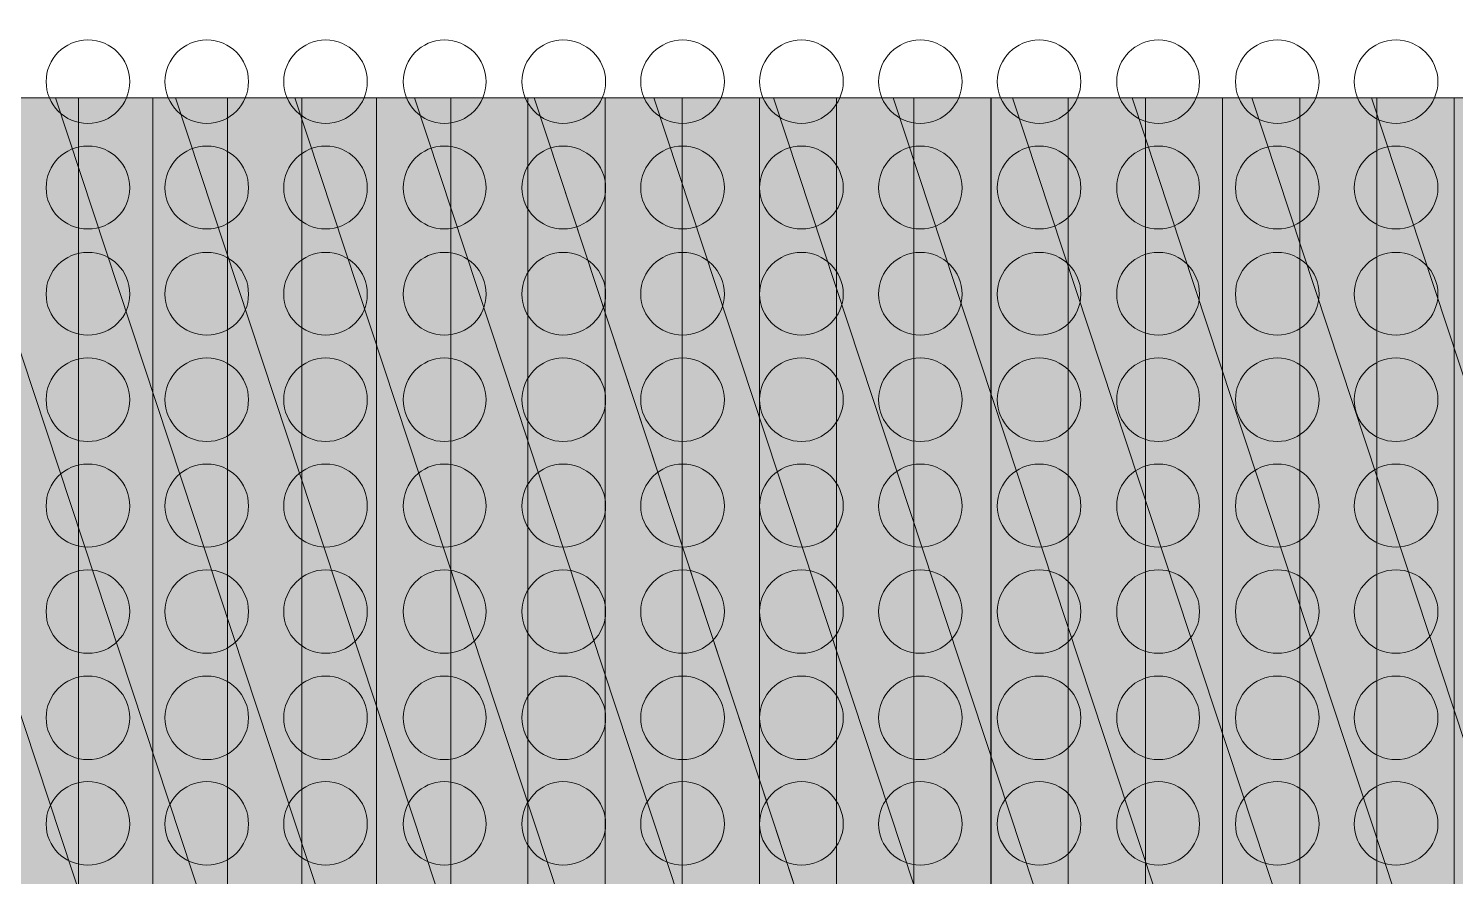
# Model space of a CAD drawing. Header units: inches. Extents: x 243 to 900, y -519 to -86.
# Drawn here: x 652.05 to 681.74, y -221.94 to -204.29 of the extents above; entities that cross this region are included whole.
import ezdxf

# ---------------------------------------------------------------- set-up
doc = ezdxf.new("R2010")
doc.units = ezdxf.units.IN
doc.header["$MEASUREMENT"] = 0
doc.layers.add('Layer 1', color=7, linetype='Continuous')

# ---------------------------------------------------------------- blocks, each defined once
blk = doc.blocks.new('block 3')
at = {"layer": 'Layer 1', "lineweight": 0}
blk.add_open_spline([(898.138, -484.267), (898.138, -494.991), (889.368, -503.763), (878.645, -503.763), (878.645, -503.763), (266.12, -503.763), (266.12, -503.763), (255.397, -503.763), (246.624, -494.991), (246.624, -484.267), (246.624, -484.267), (246.624, -108.507), (246.624, -108.507), (246.624, -97.783), (255.397, -89.011), (266.12, -89.011), (266.12, -89.011), (878.645, -89.011), (878.645, -89.011), (889.368, -89.011), (898.138, -97.783), (898.138, -108.507), (898.138, -108.507), (898.138, -484.267), (898.138, -484.267)], degree=3, knots=[0, 0, 0, 0, 1, 1, 1, 2, 2, 2, 3, 3, 3, 4, 4, 4, 5, 5, 5, 6, 6, 6, 7, 7, 7, 8, 8, 8, 8], dxfattribs=at)
blk = doc.blocks.new('block 2')
at = {"layer": 'Layer 1'}
blk.add_blockref('block 3', (0, 0), dxfattribs=at)
blk = doc.blocks.new('block 178')
at = {"layer": 'Layer 1', "lineweight": 0}
for points in [[(654.155, -205.392), (654.155, -205.868), (653.775, -206.263), (653.286, -206.263), (652.796, -206.263), (652.416, -205.868), (652.416, -205.392), (652.416, -204.921), (652.796, -204.525), (653.286, -204.525), (653.775, -204.525), (654.155, -204.921), (654.155, -205.392)], [(656.627, -205.392), (656.627, -205.868), (656.247, -206.263), (655.758, -206.263), (655.282, -206.263), (654.888, -205.868), (654.888, -205.392), (654.888, -204.921), (655.282, -204.525), (655.758, -204.525), (656.247, -204.525), (656.627, -204.921), (656.627, -205.392)], [(659.099, -205.392), (659.099, -205.868), (658.719, -206.263), (658.23, -206.263), (657.759, -206.263), (657.36, -205.868), (657.36, -205.392), (657.36, -204.921), (657.759, -204.525), (658.23, -204.525), (658.719, -204.525), (659.099, -204.921), (659.099, -205.392)], [(661.569, -205.392), (661.569, -205.868), (661.193, -206.263), (660.701, -206.263), (660.226, -206.263), (659.848, -205.868), (659.848, -205.392), (659.848, -204.921), (660.226, -204.525), (660.701, -204.525), (661.193, -204.525), (661.569, -204.921), (661.569, -205.392)], [(664.059, -205.392), (664.059, -205.868), (663.66, -206.263), (663.171, -206.263), (662.703, -206.263), (662.317, -205.868), (662.317, -205.392), (662.317, -204.921), (662.703, -204.525), (663.171, -204.525), (663.66, -204.525), (664.059, -204.921), (664.059, -205.392)], [(666.529, -205.392), (666.529, -205.868), (666.135, -206.263), (665.659, -206.263), (665.188, -206.263), (664.789, -205.868), (664.789, -205.392), (664.789, -204.921), (665.188, -204.525), (665.659, -204.525), (666.135, -204.525), (666.529, -204.921), (666.529, -205.392)], [(669.003, -205.392), (669.003, -205.868), (668.604, -206.263), (668.134, -206.263), (667.66, -206.263), (667.261, -205.868), (667.261, -205.392), (667.261, -204.921), (667.66, -204.525), (668.134, -204.525), (668.604, -204.525), (669.003, -204.921), (669.003, -205.392)], [(671.475, -205.392), (671.475, -205.868), (671.092, -206.263), (670.603, -206.263), (670.132, -206.263), (669.736, -205.868), (669.736, -205.392), (669.736, -204.921), (670.132, -204.525), (670.603, -204.525), (671.092, -204.525), (671.475, -204.921), (671.475, -205.392)], [(673.947, -205.392), (673.947, -205.868), (673.567, -206.263), (673.077, -206.263), (672.604, -206.263), (672.207, -205.868), (672.207, -205.392), (672.207, -204.921), (672.604, -204.525), (673.077, -204.525), (673.567, -204.525), (673.947, -204.921), (673.947, -205.392)], [(676.417, -205.392), (676.417, -205.868), (676.036, -206.263), (675.563, -206.263), (675.073, -206.263), (674.693, -205.868), (674.693, -205.392), (674.693, -204.921), (675.073, -204.525), (675.563, -204.525), (676.036, -204.525), (676.417, -204.921), (676.417, -205.392)], [(678.907, -205.392), (678.907, -205.868), (678.511, -206.263), (678.037, -206.263), (677.548, -206.263), (677.165, -205.868), (677.165, -205.392), (677.165, -204.921), (677.548, -204.525), (678.037, -204.525), (678.511, -204.525), (678.907, -204.921), (678.907, -205.392)], [(681.377, -205.392), (681.377, -205.868), (680.983, -206.263), (680.507, -206.263), (680.017, -206.263), (679.637, -205.868), (679.637, -205.392), (679.637, -204.921), (680.017, -204.525), (680.507, -204.525), (680.983, -204.525), (681.377, -204.921), (681.377, -205.392)]]:
    blk.add_open_spline(points, degree=3, knots=[0, 0, 0, 0, 1, 1, 1, 2, 2, 2, 3, 3, 3, 4, 4, 4, 4], dxfattribs=at)
blk = doc.blocks.new('block 179')
at = {"layer": 'Layer 1', "lineweight": 0}
for points in [[(654.155, -207.606), (654.155, -208.078), (653.775, -208.459), (653.286, -208.459), (652.796, -208.459), (652.416, -208.078), (652.416, -207.606), (652.416, -207.117), (652.796, -206.734), (653.286, -206.734), (653.775, -206.734), (654.155, -207.117), (654.155, -207.606)], [(656.627, -207.606), (656.627, -208.078), (656.247, -208.459), (655.758, -208.459), (655.282, -208.459), (654.888, -208.078), (654.888, -207.606), (654.888, -207.117), (655.282, -206.734), (655.758, -206.734), (656.247, -206.734), (656.627, -207.117), (656.627, -207.606)], [(659.099, -207.606), (659.099, -208.078), (658.719, -208.459), (658.23, -208.459), (657.759, -208.459), (657.36, -208.078), (657.36, -207.606), (657.36, -207.117), (657.759, -206.734), (658.23, -206.734), (658.719, -206.734), (659.099, -207.117), (659.099, -207.606)], [(661.569, -207.606), (661.569, -208.078), (661.193, -208.459), (660.701, -208.459), (660.226, -208.459), (659.848, -208.078), (659.848, -207.606), (659.848, -207.117), (660.226, -206.734), (660.701, -206.734), (661.193, -206.734), (661.569, -207.117), (661.569, -207.606)], [(664.059, -207.606), (664.059, -208.078), (663.66, -208.459), (663.171, -208.459), (662.703, -208.459), (662.317, -208.078), (662.317, -207.606), (662.317, -207.117), (662.703, -206.734), (663.171, -206.734), (663.66, -206.734), (664.059, -207.117), (664.059, -207.606)], [(666.529, -207.606), (666.529, -208.078), (666.135, -208.459), (665.659, -208.459), (665.188, -208.459), (664.789, -208.078), (664.789, -207.606), (664.789, -207.117), (665.188, -206.734), (665.659, -206.734), (666.135, -206.734), (666.529, -207.117), (666.529, -207.606)], [(669.003, -207.606), (669.003, -208.078), (668.604, -208.459), (668.134, -208.459), (667.66, -208.459), (667.261, -208.078), (667.261, -207.606), (667.261, -207.117), (667.66, -206.734), (668.134, -206.734), (668.604, -206.734), (669.003, -207.117), (669.003, -207.606)], [(671.475, -207.606), (671.475, -208.078), (671.092, -208.459), (670.603, -208.459), (670.132, -208.459), (669.736, -208.078), (669.736, -207.606), (669.736, -207.117), (670.132, -206.734), (670.603, -206.734), (671.092, -206.734), (671.475, -207.117), (671.475, -207.606)], [(673.947, -207.606), (673.947, -208.078), (673.567, -208.459), (673.077, -208.459), (672.604, -208.459), (672.207, -208.078), (672.207, -207.606), (672.207, -207.117), (672.604, -206.734), (673.077, -206.734), (673.567, -206.734), (673.947, -207.117), (673.947, -207.606)], [(676.417, -207.606), (676.417, -208.078), (676.036, -208.459), (675.563, -208.459), (675.073, -208.459), (674.693, -208.078), (674.693, -207.606), (674.693, -207.117), (675.073, -206.734), (675.563, -206.734), (676.036, -206.734), (676.417, -207.117), (676.417, -207.606)], [(678.907, -207.606), (678.907, -208.078), (678.511, -208.459), (678.037, -208.459), (677.548, -208.459), (677.165, -208.078), (677.165, -207.606), (677.165, -207.117), (677.548, -206.734), (678.037, -206.734), (678.511, -206.734), (678.907, -207.117), (678.907, -207.606)], [(681.377, -207.606), (681.377, -208.078), (680.983, -208.459), (680.507, -208.459), (680.017, -208.459), (679.637, -208.078), (679.637, -207.606), (679.637, -207.117), (680.017, -206.734), (680.507, -206.734), (680.983, -206.734), (681.377, -207.117), (681.377, -207.606)]]:
    blk.add_open_spline(points, degree=3, knots=[0, 0, 0, 0, 1, 1, 1, 2, 2, 2, 3, 3, 3, 4, 4, 4, 4], dxfattribs=at)
blk = doc.blocks.new('block 180')
at = {"layer": 'Layer 1', "lineweight": 0}
for points in [[(654.155, -209.817), (654.155, -210.291), (653.775, -210.671), (653.286, -210.671), (652.796, -210.671), (652.416, -210.291), (652.416, -209.817), (652.416, -209.327), (652.796, -208.948), (653.286, -208.948), (653.775, -208.948), (654.155, -209.327), (654.155, -209.817)], [(656.627, -209.817), (656.627, -210.291), (656.247, -210.671), (655.758, -210.671), (655.282, -210.671), (654.888, -210.291), (654.888, -209.817), (654.888, -209.327), (655.282, -208.948), (655.758, -208.948), (656.247, -208.948), (656.627, -209.327), (656.627, -209.817)], [(659.099, -209.817), (659.099, -210.291), (658.719, -210.671), (658.23, -210.671), (657.759, -210.671), (657.36, -210.291), (657.36, -209.817), (657.36, -209.327), (657.759, -208.948), (658.23, -208.948), (658.719, -208.948), (659.099, -209.327), (659.099, -209.817)], [(661.569, -209.817), (661.569, -210.291), (661.193, -210.671), (660.701, -210.671), (660.226, -210.671), (659.848, -210.291), (659.848, -209.817), (659.848, -209.327), (660.226, -208.948), (660.701, -208.948), (661.193, -208.948), (661.569, -209.327), (661.569, -209.817)], [(664.059, -209.817), (664.059, -210.291), (663.66, -210.671), (663.171, -210.671), (662.703, -210.671), (662.317, -210.291), (662.317, -209.817), (662.317, -209.327), (662.703, -208.948), (663.171, -208.948), (663.66, -208.948), (664.059, -209.327), (664.059, -209.817)], [(666.529, -209.817), (666.529, -210.291), (666.135, -210.671), (665.659, -210.671), (665.188, -210.671), (664.789, -210.291), (664.789, -209.817), (664.789, -209.327), (665.188, -208.948), (665.659, -208.948), (666.135, -208.948), (666.529, -209.327), (666.529, -209.817)], [(669.003, -209.817), (669.003, -210.291), (668.604, -210.671), (668.134, -210.671), (667.66, -210.671), (667.261, -210.291), (667.261, -209.817), (667.261, -209.327), (667.66, -208.948), (668.134, -208.948), (668.604, -208.948), (669.003, -209.327), (669.003, -209.817)], [(671.475, -209.817), (671.475, -210.291), (671.092, -210.671), (670.603, -210.671), (670.132, -210.671), (669.736, -210.291), (669.736, -209.817), (669.736, -209.327), (670.132, -208.948), (670.603, -208.948), (671.092, -208.948), (671.475, -209.327), (671.475, -209.817)], [(673.947, -209.817), (673.947, -210.291), (673.567, -210.671), (673.077, -210.671), (672.604, -210.671), (672.207, -210.291), (672.207, -209.817), (672.207, -209.327), (672.604, -208.948), (673.077, -208.948), (673.567, -208.948), (673.947, -209.327), (673.947, -209.817)], [(676.417, -209.817), (676.417, -210.291), (676.036, -210.671), (675.563, -210.671), (675.073, -210.671), (674.693, -210.291), (674.693, -209.817), (674.693, -209.327), (675.073, -208.948), (675.563, -208.948), (676.036, -208.948), (676.417, -209.327), (676.417, -209.817)], [(678.907, -209.817), (678.907, -210.291), (678.511, -210.671), (678.037, -210.671), (677.548, -210.671), (677.165, -210.291), (677.165, -209.817), (677.165, -209.327), (677.548, -208.948), (678.037, -208.948), (678.511, -208.948), (678.907, -209.327), (678.907, -209.817)], [(681.377, -209.817), (681.377, -210.291), (680.983, -210.671), (680.507, -210.671), (680.017, -210.671), (679.637, -210.291), (679.637, -209.817), (679.637, -209.327), (680.017, -208.948), (680.507, -208.948), (680.983, -208.948), (681.377, -209.327), (681.377, -209.817)]]:
    blk.add_open_spline(points, degree=3, knots=[0, 0, 0, 0, 1, 1, 1, 2, 2, 2, 3, 3, 3, 4, 4, 4, 4], dxfattribs=at)
blk = doc.blocks.new('block 181')
at = {"layer": 'Layer 1', "lineweight": 0}
for points in [[(654.155, -212.014), (654.155, -212.49), (653.775, -212.886), (653.286, -212.886), (652.796, -212.886), (652.416, -212.49), (652.416, -212.014), (652.416, -211.543), (652.796, -211.145), (653.286, -211.145), (653.775, -211.145), (654.155, -211.543), (654.155, -212.014)], [(656.627, -212.014), (656.627, -212.49), (656.247, -212.886), (655.758, -212.886), (655.282, -212.886), (654.888, -212.49), (654.888, -212.014), (654.888, -211.543), (655.282, -211.145), (655.758, -211.145), (656.247, -211.145), (656.627, -211.543), (656.627, -212.014)], [(659.099, -212.014), (659.099, -212.49), (658.719, -212.886), (658.23, -212.886), (657.759, -212.886), (657.36, -212.49), (657.36, -212.014), (657.36, -211.543), (657.759, -211.145), (658.23, -211.145), (658.719, -211.145), (659.099, -211.543), (659.099, -212.014)], [(661.569, -212.014), (661.569, -212.49), (661.193, -212.886), (660.701, -212.886), (660.226, -212.886), (659.848, -212.49), (659.848, -212.014), (659.848, -211.543), (660.226, -211.145), (660.701, -211.145), (661.193, -211.145), (661.569, -211.543), (661.569, -212.014)], [(664.059, -212.014), (664.059, -212.49), (663.66, -212.886), (663.171, -212.886), (662.703, -212.886), (662.317, -212.49), (662.317, -212.014), (662.317, -211.543), (662.703, -211.145), (663.171, -211.145), (663.66, -211.145), (664.059, -211.543), (664.059, -212.014)], [(666.529, -212.014), (666.529, -212.49), (666.135, -212.886), (665.659, -212.886), (665.188, -212.886), (664.789, -212.49), (664.789, -212.014), (664.789, -211.543), (665.188, -211.145), (665.659, -211.145), (666.135, -211.145), (666.529, -211.543), (666.529, -212.014)], [(669.003, -212.014), (669.003, -212.49), (668.604, -212.886), (668.134, -212.886), (667.66, -212.886), (667.261, -212.49), (667.261, -212.014), (667.261, -211.543), (667.66, -211.145), (668.134, -211.145), (668.604, -211.145), (669.003, -211.543), (669.003, -212.014)], [(671.475, -212.014), (671.475, -212.49), (671.092, -212.886), (670.603, -212.886), (670.132, -212.886), (669.736, -212.49), (669.736, -212.014), (669.736, -211.543), (670.132, -211.145), (670.603, -211.145), (671.092, -211.145), (671.475, -211.543), (671.475, -212.014)], [(673.947, -212.014), (673.947, -212.49), (673.567, -212.886), (673.077, -212.886), (672.604, -212.886), (672.207, -212.49), (672.207, -212.014), (672.207, -211.543), (672.604, -211.145), (673.077, -211.145), (673.567, -211.145), (673.947, -211.543), (673.947, -212.014)], [(676.417, -212.014), (676.417, -212.49), (676.036, -212.886), (675.563, -212.886), (675.073, -212.886), (674.693, -212.49), (674.693, -212.014), (674.693, -211.543), (675.073, -211.145), (675.563, -211.145), (676.036, -211.145), (676.417, -211.543), (676.417, -212.014)], [(678.907, -212.014), (678.907, -212.49), (678.511, -212.886), (678.037, -212.886), (677.548, -212.886), (677.165, -212.49), (677.165, -212.014), (677.165, -211.543), (677.548, -211.145), (678.037, -211.145), (678.511, -211.145), (678.907, -211.543), (678.907, -212.014)], [(681.377, -212.014), (681.377, -212.49), (680.983, -212.886), (680.507, -212.886), (680.017, -212.886), (679.637, -212.49), (679.637, -212.014), (679.637, -211.543), (680.017, -211.145), (680.507, -211.145), (680.983, -211.145), (681.377, -211.543), (681.377, -212.014)]]:
    blk.add_open_spline(points, degree=3, knots=[0, 0, 0, 0, 1, 1, 1, 2, 2, 2, 3, 3, 3, 4, 4, 4, 4], dxfattribs=at)
blk = doc.blocks.new('block 182')
at = {"layer": 'Layer 1', "lineweight": 0}
for points in [[(654.155, -214.229), (654.155, -214.699), (653.775, -215.083), (653.286, -215.083), (652.796, -215.083), (652.416, -214.699), (652.416, -214.229), (652.416, -213.74), (652.796, -213.355), (653.286, -213.355), (653.775, -213.355), (654.155, -213.74), (654.155, -214.229)], [(656.627, -214.229), (656.627, -214.699), (656.247, -215.083), (655.758, -215.083), (655.282, -215.083), (654.888, -214.699), (654.888, -214.229), (654.888, -213.74), (655.282, -213.355), (655.758, -213.355), (656.247, -213.355), (656.627, -213.74), (656.627, -214.229)], [(659.099, -214.229), (659.099, -214.699), (658.719, -215.083), (658.23, -215.083), (657.759, -215.083), (657.36, -214.699), (657.36, -214.229), (657.36, -213.74), (657.759, -213.355), (658.23, -213.355), (658.719, -213.355), (659.099, -213.74), (659.099, -214.229)], [(661.569, -214.229), (661.569, -214.699), (661.193, -215.083), (660.701, -215.083), (660.226, -215.083), (659.848, -214.699), (659.848, -214.229), (659.848, -213.74), (660.226, -213.355), (660.701, -213.355), (661.193, -213.355), (661.569, -213.74), (661.569, -214.229)], [(664.059, -214.229), (664.059, -214.699), (663.66, -215.083), (663.171, -215.083), (662.703, -215.083), (662.317, -214.699), (662.317, -214.229), (662.317, -213.74), (662.703, -213.355), (663.171, -213.355), (663.66, -213.355), (664.059, -213.74), (664.059, -214.229)], [(666.529, -214.229), (666.529, -214.699), (666.135, -215.083), (665.659, -215.083), (665.188, -215.083), (664.789, -214.699), (664.789, -214.229), (664.789, -213.74), (665.188, -213.355), (665.659, -213.355), (666.135, -213.355), (666.529, -213.74), (666.529, -214.229)], [(669.003, -214.229), (669.003, -214.699), (668.604, -215.083), (668.134, -215.083), (667.66, -215.083), (667.261, -214.699), (667.261, -214.229), (667.261, -213.74), (667.66, -213.355), (668.134, -213.355), (668.604, -213.355), (669.003, -213.74), (669.003, -214.229)], [(671.475, -214.229), (671.475, -214.699), (671.092, -215.083), (670.603, -215.083), (670.132, -215.083), (669.736, -214.699), (669.736, -214.229), (669.736, -213.74), (670.132, -213.355), (670.603, -213.355), (671.092, -213.355), (671.475, -213.74), (671.475, -214.229)], [(673.947, -214.229), (673.947, -214.699), (673.567, -215.083), (673.077, -215.083), (672.604, -215.083), (672.207, -214.699), (672.207, -214.229), (672.207, -213.74), (672.604, -213.355), (673.077, -213.355), (673.567, -213.355), (673.947, -213.74), (673.947, -214.229)], [(676.417, -214.229), (676.417, -214.699), (676.036, -215.083), (675.563, -215.083), (675.073, -215.083), (674.693, -214.699), (674.693, -214.229), (674.693, -213.74), (675.073, -213.355), (675.563, -213.355), (676.036, -213.355), (676.417, -213.74), (676.417, -214.229)], [(678.907, -214.229), (678.907, -214.699), (678.511, -215.083), (678.037, -215.083), (677.548, -215.083), (677.165, -214.699), (677.165, -214.229), (677.165, -213.74), (677.548, -213.355), (678.037, -213.355), (678.511, -213.355), (678.907, -213.74), (678.907, -214.229)], [(681.377, -214.229), (681.377, -214.699), (680.983, -215.083), (680.507, -215.083), (680.017, -215.083), (679.637, -214.699), (679.637, -214.229), (679.637, -213.74), (680.017, -213.355), (680.507, -213.355), (680.983, -213.355), (681.377, -213.74), (681.377, -214.229)]]:
    blk.add_open_spline(points, degree=3, knots=[0, 0, 0, 0, 1, 1, 1, 2, 2, 2, 3, 3, 3, 4, 4, 4, 4], dxfattribs=at)
blk = doc.blocks.new('block 183')
at = {"layer": 'Layer 1', "lineweight": 0}
for points in [[(654.155, -216.425), (654.155, -216.914), (653.775, -217.295), (653.286, -217.295), (652.796, -217.295), (652.416, -216.914), (652.416, -216.425), (652.416, -215.952), (652.796, -215.556), (653.286, -215.556), (653.775, -215.556), (654.155, -215.952), (654.155, -216.425)], [(656.627, -216.425), (656.627, -216.914), (656.247, -217.295), (655.758, -217.295), (655.282, -217.295), (654.888, -216.914), (654.888, -216.425), (654.888, -215.952), (655.282, -215.556), (655.758, -215.556), (656.247, -215.556), (656.627, -215.952), (656.627, -216.425)], [(659.099, -216.425), (659.099, -216.914), (658.719, -217.295), (658.23, -217.295), (657.759, -217.295), (657.36, -216.914), (657.36, -216.425), (657.36, -215.952), (657.759, -215.556), (658.23, -215.556), (658.719, -215.556), (659.099, -215.952), (659.099, -216.425)], [(661.569, -216.425), (661.569, -216.914), (661.193, -217.295), (660.701, -217.295), (660.226, -217.295), (659.848, -216.914), (659.848, -216.425), (659.848, -215.952), (660.226, -215.556), (660.701, -215.556), (661.193, -215.556), (661.569, -215.952), (661.569, -216.425)], [(664.059, -216.425), (664.059, -216.914), (663.66, -217.295), (663.171, -217.295), (662.703, -217.295), (662.317, -216.914), (662.317, -216.425), (662.317, -215.952), (662.703, -215.556), (663.171, -215.556), (663.66, -215.556), (664.059, -215.952), (664.059, -216.425)], [(666.529, -216.425), (666.529, -216.914), (666.135, -217.295), (665.659, -217.295), (665.188, -217.295), (664.789, -216.914), (664.789, -216.425), (664.789, -215.952), (665.188, -215.556), (665.659, -215.556), (666.135, -215.556), (666.529, -215.952), (666.529, -216.425)], [(669.003, -216.425), (669.003, -216.914), (668.604, -217.295), (668.134, -217.295), (667.66, -217.295), (667.261, -216.914), (667.261, -216.425), (667.261, -215.952), (667.66, -215.556), (668.134, -215.556), (668.604, -215.556), (669.003, -215.952), (669.003, -216.425)], [(671.475, -216.425), (671.475, -216.914), (671.092, -217.295), (670.603, -217.295), (670.132, -217.295), (669.736, -216.914), (669.736, -216.425), (669.736, -215.952), (670.132, -215.556), (670.603, -215.556), (671.092, -215.556), (671.475, -215.952), (671.475, -216.425)], [(673.947, -216.425), (673.947, -216.914), (673.567, -217.295), (673.077, -217.295), (672.604, -217.295), (672.207, -216.914), (672.207, -216.425), (672.207, -215.952), (672.604, -215.556), (673.077, -215.556), (673.567, -215.556), (673.947, -215.952), (673.947, -216.425)], [(676.417, -216.425), (676.417, -216.914), (676.036, -217.295), (675.563, -217.295), (675.073, -217.295), (674.693, -216.914), (674.693, -216.425), (674.693, -215.952), (675.073, -215.556), (675.563, -215.556), (676.036, -215.556), (676.417, -215.952), (676.417, -216.425)], [(678.907, -216.425), (678.907, -216.914), (678.511, -217.295), (678.037, -217.295), (677.548, -217.295), (677.165, -216.914), (677.165, -216.425), (677.165, -215.952), (677.548, -215.556), (678.037, -215.556), (678.511, -215.556), (678.907, -215.952), (678.907, -216.425)], [(681.377, -216.425), (681.377, -216.914), (680.983, -217.295), (680.507, -217.295), (680.017, -217.295), (679.637, -216.914), (679.637, -216.425), (679.637, -215.952), (680.017, -215.556), (680.507, -215.556), (680.983, -215.556), (681.377, -215.952), (681.377, -216.425)]]:
    blk.add_open_spline(points, degree=3, knots=[0, 0, 0, 0, 1, 1, 1, 2, 2, 2, 3, 3, 3, 4, 4, 4, 4], dxfattribs=at)
blk = doc.blocks.new('block 184')
at = {"layer": 'Layer 1', "lineweight": 0}
for points in [[(654.155, -218.637), (654.155, -219.111), (653.775, -219.509), (653.286, -219.509), (652.796, -219.509), (652.416, -219.111), (652.416, -218.637), (652.416, -218.166), (652.796, -217.768), (653.286, -217.768), (653.775, -217.768), (654.155, -218.166), (654.155, -218.637)], [(656.627, -218.637), (656.627, -219.111), (656.247, -219.509), (655.758, -219.509), (655.282, -219.509), (654.888, -219.111), (654.888, -218.637), (654.888, -218.166), (655.282, -217.768), (655.758, -217.768), (656.247, -217.768), (656.627, -218.166), (656.627, -218.637)], [(659.099, -218.637), (659.099, -219.111), (658.719, -219.509), (658.23, -219.509), (657.759, -219.509), (657.36, -219.111), (657.36, -218.637), (657.36, -218.166), (657.759, -217.768), (658.23, -217.768), (658.719, -217.768), (659.099, -218.166), (659.099, -218.637)], [(661.569, -218.637), (661.569, -219.111), (661.193, -219.509), (660.701, -219.509), (660.226, -219.509), (659.848, -219.111), (659.848, -218.637), (659.848, -218.166), (660.226, -217.768), (660.701, -217.768), (661.193, -217.768), (661.569, -218.166), (661.569, -218.637)], [(664.059, -218.637), (664.059, -219.111), (663.66, -219.509), (663.171, -219.509), (662.703, -219.509), (662.317, -219.111), (662.317, -218.637), (662.317, -218.166), (662.703, -217.768), (663.171, -217.768), (663.66, -217.768), (664.059, -218.166), (664.059, -218.637)], [(666.529, -218.637), (666.529, -219.111), (666.135, -219.509), (665.659, -219.509), (665.188, -219.509), (664.789, -219.111), (664.789, -218.637), (664.789, -218.166), (665.188, -217.768), (665.659, -217.768), (666.135, -217.768), (666.529, -218.166), (666.529, -218.637)], [(669.003, -218.637), (669.003, -219.111), (668.604, -219.509), (668.134, -219.509), (667.66, -219.509), (667.261, -219.111), (667.261, -218.637), (667.261, -218.166), (667.66, -217.768), (668.134, -217.768), (668.604, -217.768), (669.003, -218.166), (669.003, -218.637)], [(671.475, -218.637), (671.475, -219.111), (671.092, -219.509), (670.603, -219.509), (670.132, -219.509), (669.736, -219.111), (669.736, -218.637), (669.736, -218.166), (670.132, -217.768), (670.603, -217.768), (671.092, -217.768), (671.475, -218.166), (671.475, -218.637)], [(673.947, -218.637), (673.947, -219.111), (673.567, -219.509), (673.077, -219.509), (672.604, -219.509), (672.207, -219.111), (672.207, -218.637), (672.207, -218.166), (672.604, -217.768), (673.077, -217.768), (673.567, -217.768), (673.947, -218.166), (673.947, -218.637)], [(676.417, -218.637), (676.417, -219.111), (676.036, -219.509), (675.563, -219.509), (675.073, -219.509), (674.693, -219.111), (674.693, -218.637), (674.693, -218.166), (675.073, -217.768), (675.563, -217.768), (676.036, -217.768), (676.417, -218.166), (676.417, -218.637)], [(678.907, -218.637), (678.907, -219.111), (678.511, -219.509), (678.037, -219.509), (677.548, -219.509), (677.165, -219.111), (677.165, -218.637), (677.165, -218.166), (677.548, -217.768), (678.037, -217.768), (678.511, -217.768), (678.907, -218.166), (678.907, -218.637)], [(681.377, -218.637), (681.377, -219.111), (680.983, -219.509), (680.507, -219.509), (680.017, -219.509), (679.637, -219.111), (679.637, -218.637), (679.637, -218.166), (680.017, -217.768), (680.507, -217.768), (680.983, -217.768), (681.377, -218.166), (681.377, -218.637)]]:
    blk.add_open_spline(points, degree=3, knots=[0, 0, 0, 0, 1, 1, 1, 2, 2, 2, 3, 3, 3, 4, 4, 4, 4], dxfattribs=at)
blk = doc.blocks.new('block 185')
at = {"layer": 'Layer 1', "lineweight": 0}
for points in [[(654.155, -220.851), (654.155, -221.32), (653.775, -221.705), (653.286, -221.705), (652.796, -221.705), (652.416, -221.32), (652.416, -220.851), (652.416, -220.363), (652.796, -219.965), (653.286, -219.965), (653.775, -219.965), (654.155, -220.363), (654.155, -220.851)], [(656.627, -220.851), (656.627, -221.32), (656.247, -221.705), (655.758, -221.705), (655.282, -221.705), (654.888, -221.32), (654.888, -220.851), (654.888, -220.363), (655.282, -219.965), (655.758, -219.965), (656.247, -219.965), (656.627, -220.363), (656.627, -220.851)], [(659.099, -220.851), (659.099, -221.32), (658.719, -221.705), (658.23, -221.705), (657.759, -221.705), (657.36, -221.32), (657.36, -220.851), (657.36, -220.363), (657.759, -219.965), (658.23, -219.965), (658.719, -219.965), (659.099, -220.363), (659.099, -220.851)], [(661.569, -220.851), (661.569, -221.32), (661.193, -221.705), (660.701, -221.705), (660.226, -221.705), (659.848, -221.32), (659.848, -220.851), (659.848, -220.363), (660.226, -219.965), (660.701, -219.965), (661.193, -219.965), (661.569, -220.363), (661.569, -220.851)], [(664.059, -220.851), (664.059, -221.32), (663.66, -221.705), (663.171, -221.705), (662.703, -221.705), (662.317, -221.32), (662.317, -220.851), (662.317, -220.363), (662.703, -219.965), (663.171, -219.965), (663.66, -219.965), (664.059, -220.363), (664.059, -220.851)], [(666.529, -220.851), (666.529, -221.32), (666.135, -221.705), (665.659, -221.705), (665.188, -221.705), (664.789, -221.32), (664.789, -220.851), (664.789, -220.363), (665.188, -219.965), (665.659, -219.965), (666.135, -219.965), (666.529, -220.363), (666.529, -220.851)], [(669.003, -220.851), (669.003, -221.32), (668.604, -221.705), (668.134, -221.705), (667.66, -221.705), (667.261, -221.32), (667.261, -220.851), (667.261, -220.363), (667.66, -219.965), (668.134, -219.965), (668.604, -219.965), (669.003, -220.363), (669.003, -220.851)], [(671.475, -220.851), (671.475, -221.32), (671.092, -221.705), (670.603, -221.705), (670.132, -221.705), (669.736, -221.32), (669.736, -220.851), (669.736, -220.363), (670.132, -219.965), (670.603, -219.965), (671.092, -219.965), (671.475, -220.363), (671.475, -220.851)], [(673.947, -220.851), (673.947, -221.32), (673.567, -221.705), (673.077, -221.705), (672.604, -221.705), (672.207, -221.32), (672.207, -220.851), (672.207, -220.363), (672.604, -219.965), (673.077, -219.965), (673.567, -219.965), (673.947, -220.363), (673.947, -220.851)], [(676.417, -220.851), (676.417, -221.32), (676.036, -221.705), (675.563, -221.705), (675.073, -221.705), (674.693, -221.32), (674.693, -220.851), (674.693, -220.363), (675.073, -219.965), (675.563, -219.965), (676.036, -219.965), (676.417, -220.363), (676.417, -220.851)], [(678.907, -220.851), (678.907, -221.32), (678.511, -221.705), (678.037, -221.705), (677.548, -221.705), (677.165, -221.32), (677.165, -220.851), (677.165, -220.363), (677.548, -219.965), (678.037, -219.965), (678.511, -219.965), (678.907, -220.363), (678.907, -220.851)], [(681.377, -220.851), (681.377, -221.32), (680.983, -221.705), (680.507, -221.705), (680.017, -221.705), (679.637, -221.32), (679.637, -220.851), (679.637, -220.363), (680.017, -219.965), (680.507, -219.965), (680.983, -219.965), (681.377, -220.363), (681.377, -220.851)]]:
    blk.add_open_spline(points, degree=3, knots=[0, 0, 0, 0, 1, 1, 1, 2, 2, 2, 3, 3, 3, 4, 4, 4, 4], dxfattribs=at)
blk = doc.blocks.new('block 150')
at = {"layer": 'Layer 1'}
for name in ['block 178', 'block 179', 'block 180', 'block 181', 'block 182', 'block 183', 'block 184', 'block 185']:
    blk.add_blockref(name, (0, 0), dxfattribs=at)
blk = doc.blocks.new('block 149')
at = {"layer": 'Layer 1'}
blk.add_blockref('block 150', (0, 0), dxfattribs=at)
blk = doc.blocks.new('block 4')
at = {"layer": 'Layer 1'}
blk.add_blockref('block 149', (0, 0), dxfattribs=at)
blk = doc.blocks.new('block 291')
at = {"layer": 'Layer 1', "true_color": 0x1688c9}
h = blk.add_hatch(color=142, dxfattribs=at)
h.dxf.hatch_style = 2
h.paths.add_polyline_path([(647.638, -205.731), (695.661, -351.157), (693.078, -351.157), (645.055, -205.731)])
h = blk.add_hatch(color=142, dxfattribs=at)
h.dxf.hatch_style = 2
h.paths.add_polyline_path([(650.126, -205.731), (698.149, -351.157), (695.661, -351.157), (647.636, -205.731)])
h = blk.add_hatch(color=142, dxfattribs=at)
h.dxf.hatch_style = 2
h.paths.add_polyline_path([(652.614, -205.731), (700.64, -351.157), (698.149, -351.157), (650.126, -205.731)])
at = {"layer": 'Layer 1', "true_color": 0x1386c8}
h = blk.add_hatch(color=142, dxfattribs=at)
h.dxf.hatch_style = 2
h.paths.add_polyline_path([(655.105, -205.731), (703.127, -351.157), (700.64, -351.157), (652.614, -205.731)])
at = {"layer": 'Layer 1', "true_color": 0x1585c7}
h = blk.add_hatch(color=142, dxfattribs=at)
h.dxf.hatch_style = 2
h.paths.add_polyline_path([(657.592, -205.731), (705.618, -351.157), (703.127, -351.157), (655.105, -205.731)])
at = {"layer": 'Layer 1', "true_color": 0x1484c7}
h = blk.add_hatch(color=142, dxfattribs=at)
h.dxf.hatch_style = 2
h.paths.add_polyline_path([(660.083, -205.731), (708.106, -351.157), (705.618, -351.157), (657.592, -205.731)])
at = {"layer": 'Layer 1', "true_color": 0x1483c6}
h = blk.add_hatch(color=142, dxfattribs=at)
h.dxf.hatch_style = 2
h.paths.add_polyline_path([(662.574, -205.731), (710.596, -351.157), (708.106, -351.157), (660.083, -205.731)])
at = {"layer": 'Layer 1', "true_color": 0x1782c5}
h = blk.add_hatch(color=142, dxfattribs=at)
h.dxf.hatch_style = 2
h.paths.add_polyline_path([(665.061, -205.731), (713.084, -351.157), (710.594, -351.157), (662.571, -205.731)])
at = {"layer": 'Layer 1', "true_color": 0x1483c6}
h = blk.add_hatch(color=142, dxfattribs=at)
h.dxf.hatch_style = 2
h.paths.add_polyline_path([(667.552, -205.731), (715.575, -351.157), (713.084, -351.157), (665.061, -205.731)])
at = {"layer": 'Layer 1', "true_color": 0x1281c4}
h = blk.add_hatch(color=142, dxfattribs=at)
h.dxf.hatch_style = 2
h.paths.add_polyline_path([(670.04, -205.731), (718.062, -351.157), (715.575, -351.157), (667.552, -205.731)])
at = {"layer": 'Layer 1', "true_color": 0x1380c3}
h = blk.add_hatch(color=142, dxfattribs=at)
h.dxf.hatch_style = 2
h.paths.add_polyline_path([(672.527, -205.731), (720.503, -351.006), (720.048, -351.157), (718.062, -351.157), (670.04, -205.731)])
at = {"layer": 'Layer 1', "true_color": 0x1580c2}
h = blk.add_hatch(color=142, dxfattribs=at)
h.dxf.hatch_style = 2
h.paths.add_polyline_path([(675.018, -205.731), (722.747, -350.263), (720.503, -351.006), (672.527, -205.731)])
at = {"layer": 'Layer 1', "true_color": 0x187fc2}
h = blk.add_hatch(color=152, dxfattribs=at)
h.dxf.hatch_style = 2
h.paths.add_polyline_path([(677.506, -205.731), (724.992, -349.523), (722.747, -350.263), (675.018, -205.731)])
at = {"layer": 'Layer 1', "true_color": 0x177dc1}
h = blk.add_hatch(color=152, dxfattribs=at)
h.dxf.hatch_style = 2
h.paths.add_polyline_path([(679.996, -205.731), (727.237, -348.784), (724.992, -349.523), (677.506, -205.731)])
at = {"layer": 'Layer 1', "true_color": 0x127cc0}
h = blk.add_hatch(color=152, dxfattribs=at)
h.dxf.hatch_style = 2
h.paths.add_polyline_path([(682.487, -205.731), (729.479, -348.041), (727.237, -348.784), (679.996, -205.731)])
at = {"layer": 'Layer 1', "lineweight": 0}
for points in [[(647.638, -205.731), (695.661, -351.157), (693.078, -351.157), (645.055, -205.731), (647.638, -205.731)], [(650.126, -205.731), (698.149, -351.157), (695.661, -351.157), (647.636, -205.731), (650.126, -205.731)], [(652.614, -205.731), (700.64, -351.157), (698.149, -351.157), (650.126, -205.731), (652.614, -205.731)], [(655.105, -205.731), (703.127, -351.157), (700.64, -351.157), (652.614, -205.731), (655.105, -205.731)], [(657.592, -205.731), (705.618, -351.157), (703.127, -351.157), (655.105, -205.731), (657.592, -205.731)], [(660.083, -205.731), (708.106, -351.157), (705.618, -351.157), (657.592, -205.731), (660.083, -205.731)], [(662.574, -205.731), (710.596, -351.157), (708.106, -351.157), (660.083, -205.731), (662.574, -205.731)], [(665.061, -205.731), (713.084, -351.157), (710.594, -351.157), (662.571, -205.731), (665.061, -205.731)], [(667.552, -205.731), (715.575, -351.157), (713.084, -351.157), (665.061, -205.731), (667.552, -205.731)], [(670.04, -205.731), (718.062, -351.157), (715.575, -351.157), (667.552, -205.731), (670.04, -205.731)], [(672.527, -205.731), (720.503, -351.006), (720.048, -351.157), (718.062, -351.157), (670.04, -205.731), (672.527, -205.731)], [(675.018, -205.731), (722.747, -350.263), (720.503, -351.006), (672.527, -205.731), (675.018, -205.731)], [(677.506, -205.731), (724.992, -349.523), (722.747, -350.263), (675.018, -205.731), (677.506, -205.731)], [(679.996, -205.731), (727.237, -348.784), (724.992, -349.523), (677.506, -205.731), (679.996, -205.731)], [(682.487, -205.731), (729.479, -348.041), (727.237, -348.784), (679.996, -205.731), (682.487, -205.731)]]:
    blk.add_lwpolyline(points, dxfattribs=at)
blk.add_open_spline([(691.095, -319.02), (691.095, -319.02), (589.582, -319.02), (589.582, -319.02), (589.582, -319.02), (589.582, -351.156), (589.582, -351.156), (589.582, -351.156), (695.458, -351.156), (695.458, -351.156), (717.145, -351.156), (734.722, -333.577), (734.722, -311.891), (734.722, -311.891), (734.722, -302.64), (734.722, -302.64), (734.722, -293.508), (731.599, -285.112), (726.37, -278.443), (731.599, -271.777), (734.722, -263.378), (734.722, -254.249), (734.722, -254.249), (734.722, -244.998), (734.722, -244.998), (734.722, -223.309), (717.145, -205.731), (695.458, -205.731), (695.458, -205.731), (619.679, -205.731), (619.679, -205.731), (619.679, -205.731), (614.577, -205.731), (614.577, -205.731), (614.577, -205.731), (589.582, -205.731), (589.582, -205.731), (589.582, -205.731), (589.582, -312.591), (589.582, -312.591), (589.582, -312.591), (619.679, -312.591), (619.679, -312.591), (619.679, -312.591), (619.679, -237.403), (619.679, -237.403), (619.679, -237.403), (691.095, -237.403), (691.095, -237.403), (697.856, -237.403), (703.336, -242.883), (703.336, -249.642), (703.336, -256.404), (697.856, -261.887), (691.095, -261.887), (691.095, -261.887), (627.844, -261.887), (627.844, -261.887), (627.844, -261.887), (627.844, -294.535), (627.844, -294.535), (627.844, -294.535), (691.095, -294.535), (691.095, -294.535), (697.856, -294.535), (703.336, -300.013), (703.336, -306.776), (703.336, -313.538), (697.856, -319.02), (691.095, -319.02)], degree=3, knots=[0, 0, 0, 0, 1, 1, 1, 2, 2, 2, 3, 3, 3, 4, 4, 4, 5, 5, 5, 6, 6, 6, 7, 7, 7, 8, 8, 8, 9, 9, 9, 10, 10, 10, 11, 11, 11, 12, 12, 12, 13, 13, 13, 14, 14, 14, 15, 15, 15, 16, 16, 16, 17, 17, 17, 18, 18, 18, 19, 19, 19, 20, 20, 20, 21, 21, 21, 22, 22, 22, 23, 23, 23, 23], dxfattribs=at)
blk = doc.blocks.new('block 290')
at = {"layer": 'Layer 1', "lineweight": 0}
blk.add_lwpolyline([(589.582, -351.156), (734.722, -351.156), (734.722, -205.731), (589.582, -205.731), (589.582, -351.156)], dxfattribs=at)
at = {"layer": 'Layer 1'}
blk.add_blockref('block 291', (0, 0), dxfattribs=at)
blk = doc.blocks.new('block 289')
at = {"layer": 'Layer 1'}
blk.add_blockref('block 290', (0, 0), dxfattribs=at)
blk = doc.blocks.new('block 293')
at = {"layer": 'Layer 1', "true_color": 0x1483c6}
h = blk.add_hatch(color=142, dxfattribs=at)
h.dxf.hatch_style = 2
h.paths.add_polyline_path([(651.541, -205.731), (653.09, -205.731), (653.09, -310.374), (651.541, -310.374)])
at = {"layer": 'Layer 1', "true_color": 0x1484c7}
h = blk.add_hatch(color=142, dxfattribs=at)
h.dxf.hatch_style = 2
h.paths.add_polyline_path([(653.09, -205.731), (654.639, -205.731), (654.639, -310.374), (653.09, -310.374)])
at = {"layer": 'Layer 1', "true_color": 0x1585c7}
h = blk.add_hatch(color=142, dxfattribs=at)
h.dxf.hatch_style = 2
h.paths.add_polyline_path([(654.639, -205.731), (656.189, -205.731), (656.189, -310.374), (654.639, -310.374)])
at = {"layer": 'Layer 1', "true_color": 0x1386c8}
h = blk.add_hatch(color=142, dxfattribs=at)
h.dxf.hatch_style = 2
h.paths.add_polyline_path([(656.189, -205.731), (657.738, -205.731), (657.738, -310.374), (656.189, -310.374)])
at = {"layer": 'Layer 1', "true_color": 0x1688c9}
h = blk.add_hatch(color=142, dxfattribs=at)
h.dxf.hatch_style = 2
h.paths.add_polyline_path([(657.738, -205.731), (659.287, -205.731), (659.287, -310.374), (657.738, -310.374)])
h = blk.add_hatch(color=142, dxfattribs=at)
h.dxf.hatch_style = 2
h.paths.add_polyline_path([(659.287, -205.731), (660.836, -205.731), (660.836, -310.374), (659.287, -310.374)])
h = blk.add_hatch(color=142, dxfattribs=at)
h.dxf.hatch_style = 2
h.paths.add_polyline_path([(660.836, -205.731), (662.441, -205.731), (662.441, -310.374), (660.836, -310.374)])
h = blk.add_hatch(color=142, dxfattribs=at)
h.dxf.hatch_style = 2
h.paths.add_polyline_path([(662.441, -205.731), (664.046, -205.731), (664.046, -310.374), (662.441, -310.374)])
at = {"layer": 'Layer 1', "true_color": 0x1386c8}
h = blk.add_hatch(color=142, dxfattribs=at)
h.dxf.hatch_style = 2
h.paths.add_polyline_path([(664.049, -205.731), (665.653, -205.731), (665.653, -310.374), (664.049, -310.374)])
at = {"layer": 'Layer 1', "true_color": 0x1585c7}
h = blk.add_hatch(color=142, dxfattribs=at)
h.dxf.hatch_style = 2
h.paths.add_polyline_path([(665.653, -205.731), (667.258, -205.731), (667.258, -310.374), (665.653, -310.374)])
at = {"layer": 'Layer 1', "true_color": 0x1484c7}
h = blk.add_hatch(color=142, dxfattribs=at)
h.dxf.hatch_style = 2
h.paths.add_polyline_path([(667.258, -205.731), (668.863, -205.731), (668.863, -310.374), (667.258, -310.374)])
at = {"layer": 'Layer 1', "true_color": 0x1483c6}
h = blk.add_hatch(color=142, dxfattribs=at)
h.dxf.hatch_style = 2
h.paths.add_polyline_path([(668.866, -205.731), (670.47, -205.731), (670.47, -310.374), (668.866, -310.374)])
at = {"layer": 'Layer 1', "true_color": 0x1782c5}
h = blk.add_hatch(color=142, dxfattribs=at)
h.dxf.hatch_style = 2
h.paths.add_polyline_path([(670.47, -205.731), (672.075, -205.731), (672.075, -310.374), (670.47, -310.374)])
at = {"layer": 'Layer 1', "true_color": 0x1483c6}
h = blk.add_hatch(color=142, dxfattribs=at)
h.dxf.hatch_style = 2
h.paths.add_polyline_path([(672.078, -205.731), (673.685, -205.731), (673.685, -310.374), (672.078, -310.374)])
at = {"layer": 'Layer 1', "true_color": 0x1281c4}
h = blk.add_hatch(color=142, dxfattribs=at)
h.dxf.hatch_style = 2
h.paths.add_polyline_path([(673.685, -205.731), (675.29, -205.731), (675.29, -310.374), (673.685, -310.374)])
at = {"layer": 'Layer 1', "true_color": 0x1380c3}
h = blk.add_hatch(color=142, dxfattribs=at)
h.dxf.hatch_style = 2
h.paths.add_polyline_path([(675.293, -205.731), (676.898, -205.731), (676.898, -310.374), (675.293, -310.374)])
at = {"layer": 'Layer 1', "true_color": 0x1580c2}
h = blk.add_hatch(color=142, dxfattribs=at)
h.dxf.hatch_style = 2
h.paths.add_polyline_path([(676.898, -205.731), (678.502, -205.731), (678.502, -310.374), (676.898, -310.374)])
at = {"layer": 'Layer 1', "true_color": 0x187fc2}
h = blk.add_hatch(color=152, dxfattribs=at)
h.dxf.hatch_style = 2
h.paths.add_polyline_path([(678.505, -205.731), (680.11, -205.731), (680.11, -310.374), (678.505, -310.374)])
at = {"layer": 'Layer 1', "true_color": 0x177dc1}
h = blk.add_hatch(color=152, dxfattribs=at)
h.dxf.hatch_style = 2
h.paths.add_polyline_path([(680.11, -205.731), (681.715, -205.731), (681.715, -310.374), (680.11, -310.374)])
at = {"layer": 'Layer 1', "true_color": 0x127cc0}
h = blk.add_hatch(color=152, dxfattribs=at)
h.dxf.hatch_style = 2
h.paths.add_polyline_path([(681.717, -205.731), (683.322, -205.731), (683.322, -310.374), (681.717, -310.374)])
at = {"layer": 'Layer 1', "lineweight": 0}
for points in [[(651.541, -205.731), (653.09, -205.731), (653.09, -310.374), (651.541, -310.374), (651.541, -205.731)], [(653.09, -205.731), (654.639, -205.731), (654.639, -310.374), (653.09, -310.374), (653.09, -205.731)], [(654.639, -205.731), (656.189, -205.731), (656.189, -310.374), (654.639, -310.374), (654.639, -205.731)], [(656.189, -205.731), (657.738, -205.731), (657.738, -310.374), (656.189, -310.374), (656.189, -205.731)], [(657.738, -205.731), (659.287, -205.731), (659.287, -310.374), (657.738, -310.374), (657.738, -205.731)], [(659.287, -205.731), (660.836, -205.731), (660.836, -310.374), (659.287, -310.374), (659.287, -205.731)], [(660.836, -205.731), (662.441, -205.731), (662.441, -310.374), (660.836, -310.374), (660.836, -205.731)], [(662.441, -205.731), (664.046, -205.731), (664.046, -310.374), (662.441, -310.374), (662.441, -205.731)], [(664.049, -205.731), (665.653, -205.731), (665.653, -310.374), (664.049, -310.374), (664.049, -205.731)], [(665.653, -205.731), (667.258, -205.731), (667.258, -310.374), (665.653, -310.374), (665.653, -205.731)], [(667.258, -205.731), (668.863, -205.731), (668.863, -310.374), (667.258, -310.374), (667.258, -205.731)], [(668.866, -205.731), (670.47, -205.731), (670.47, -310.374), (668.866, -310.374), (668.866, -205.731)], [(670.47, -205.731), (672.075, -205.731), (672.075, -310.374), (670.47, -310.374), (670.47, -205.731)], [(672.078, -205.731), (673.685, -205.731), (673.685, -310.374), (672.078, -310.374), (672.078, -205.731)], [(673.685, -205.731), (675.29, -205.731), (675.29, -310.374), (673.685, -310.374), (673.685, -205.731)], [(675.293, -205.731), (676.898, -205.731), (676.898, -310.374), (675.293, -310.374), (675.293, -205.731)], [(676.898, -205.731), (678.502, -205.731), (678.502, -310.374), (676.898, -310.374), (676.898, -205.731)], [(678.505, -205.731), (680.11, -205.731), (680.11, -310.374), (678.505, -310.374), (678.505, -205.731)], [(680.11, -205.731), (681.715, -205.731), (681.715, -310.374), (680.11, -310.374), (680.11, -205.731)], [(681.717, -205.731), (683.322, -205.731), (683.322, -310.374), (681.717, -310.374), (681.717, -205.731)]]:
    blk.add_lwpolyline(points, dxfattribs=at)
blk.add_open_spline([(619.679, -205.733), (619.679, -205.733), (614.577, -205.733), (614.577, -205.733), (614.577, -205.733), (589.585, -205.733), (589.585, -205.733), (589.585, -205.733), (589.585, -310.374), (589.585, -310.374), (598.246, -299.877), (608.385, -290.641), (619.679, -282.975), (619.679, -282.975), (619.679, -237.403), (619.679, -237.403), (619.679, -237.403), (691.095, -237.403), (691.095, -237.403), (697.853, -237.403), (703.336, -242.88), (703.336, -249.642), (703.336, -253.078), (701.917, -256.179), (699.638, -258.405), (699.688, -258.405), (699.738, -258.401), (699.786, -258.401), (711.517, -258.401), (722.912, -259.826), (733.817, -262.491), (734.388, -259.832), (734.722, -257.081), (734.722, -254.249), (734.722, -254.249), (734.722, -244.998), (734.722, -244.998), (734.722, -223.309), (717.145, -205.733), (695.458, -205.733), (695.458, -205.733), (619.679, -205.733), (619.679, -205.733)], degree=3, knots=[0, 0, 0, 0, 1, 1, 1, 2, 2, 2, 3, 3, 3, 4, 4, 4, 5, 5, 5, 6, 6, 6, 7, 7, 7, 8, 8, 8, 9, 9, 9, 10, 10, 10, 11, 11, 11, 12, 12, 12, 13, 13, 13, 14, 14, 14, 14], dxfattribs=at)
blk = doc.blocks.new('block 283')
at = {"layer": 'Layer 1'}
for name in ['block 289', 'block 293']:
    blk.add_blockref(name, (0, 0), dxfattribs=at)

msp = doc.modelspace()

# ---------------------------------------------------------------- linework, layer by layer
at = {"layer": 'Layer 1', "lineweight": 0}
msp.add_open_spline([(771.889, -89.011), (771.889, -89.011), (266.12, -89.011), (266.12, -89.011), (255.397, -89.011), (246.624, -97.783), (246.624, -108.507), (246.624, -108.507), (246.624, -499.044), (246.624, -499.044), (246.624, -509.767), (255.397, -518.54), (266.12, -518.54), (266.12, -518.54), (371.556, -518.54), (371.556, -518.54), (400.967, -304.591), (562.913, -132.915), (771.889, -89.011)], degree=3, knots=[0, 0, 0, 0, 1, 1, 1, 2, 2, 2, 3, 3, 3, 4, 4, 4, 5, 5, 5, 6, 6, 6, 6], dxfattribs=at)

# ---------------------------------------------------------------- block references
at = {"layer": 'Layer 1'}
for name in ['block 2', 'block 4', 'block 283']:
    msp.add_blockref(name, (0, 0), dxfattribs=at)

doc.saveas('drawing.dxf')
